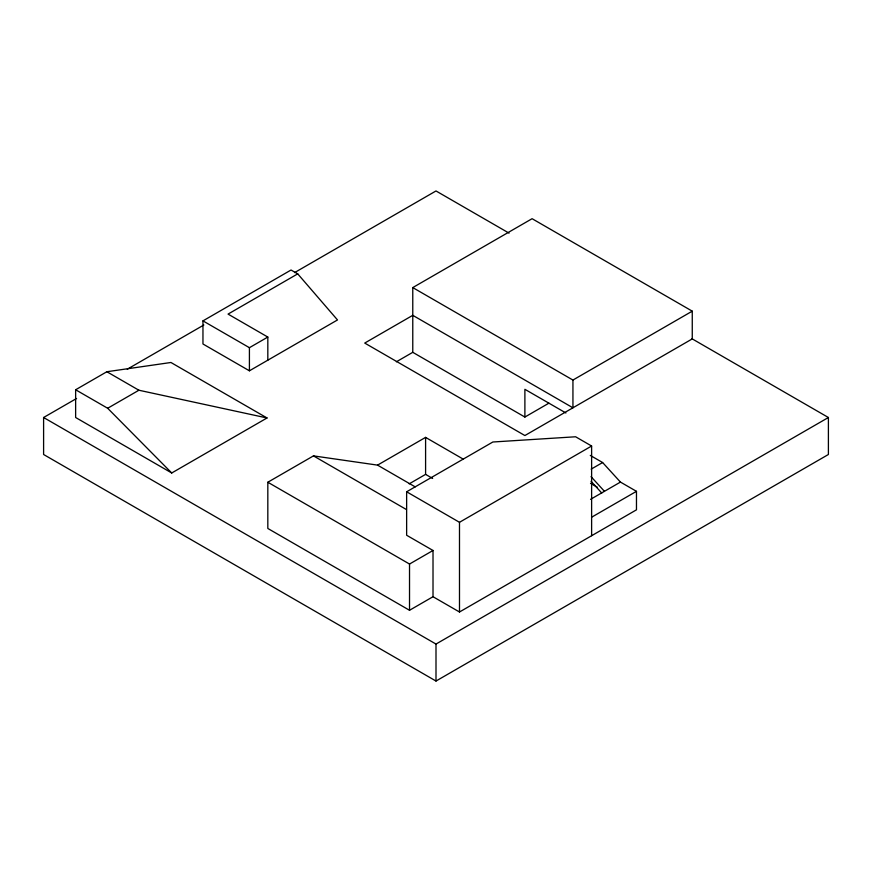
<?xml version="1.0" encoding="UTF-8"?>
<svg xmlns="http://www.w3.org/2000/svg" width="872" height="872" viewBox="0 0 872 872"><rect width="100%" height="100%" fill="white"/><g stroke="black" fill="none" stroke-linecap="round" stroke-linejoin="round"><path stroke-width="1.31" d="M75.635 389.762L106.864 371.734L170.934 362.49L267.028 417.971L171.73 472.984L75.635 417.503L75.635 389.762L107.67 408.26L171.73 472.984M202.958 320.874L291.052 270.015L297.723 273.863L337.497 319.948L249.414 370.807L202.958 343.993L202.958 320.874L249.414 347.688L267.824 337.061L267.824 360.18M691.703 338.587L828.4 417.503L828.4 454.497L436 681.043L43.6 454.497L43.6 417.503L76.594 398.46M127.268 369.205L203.863 324.983M294.594 272.598L436 190.957L509.063 233.14M297.723 273.863L228.05 314.094L267.824 337.061M107.67 408.26L138.899 390.231L267.028 417.971M412.772 287.586L532.094 218.698L692.259 311.162L692.259 338.903L524.889 435.542L364.725 343.067L412.772 315.326L572.937 407.802L572.937 380.05L412.772 287.586L412.772 352.321L524.889 417.045L548.913 403.169M396.368 361.793L412.772 352.321M590.279 455.413L602.617 462.531L620.45 482.085L636.473 491.328L636.473 509.826L459.49 612.002L433.013 596.721L409.524 610.28L267.824 528.465L267.824 482.238L313.473 455.882L377.543 465.125L415.192 486.87M377.543 465.125L425.591 437.384L463.087 459.043M572.937 380.05L692.259 311.162M409.186 483.851L425.591 474.379L432.654 478.456M433.013 596.721L433.013 550.483L406.635 535.255L406.635 491.786L492.854 442.006L575.607 436.774L591.619 446.017L591.619 535.713M406.635 491.786L459.49 522.306L591.619 446.017M267.824 482.238L409.524 564.042L433.013 550.483M591.172 469.136L602.617 462.531M590.551 499.34L620.45 482.085M591.619 517.216L636.473 491.328M43.6 417.503L436 644.059L828.4 417.503M565.906 412.979L524.889 389.304L524.889 417.045M590.518 483.295L597.429 487.285M313.473 455.882L406.439 509.553M106.864 371.734L138.899 390.231M591.053 476.668L604.438 491.328M591.053 481.29L601.756 493.018M459.49 522.306L459.49 612.002M436 644.059L436 681.043M425.591 437.384L425.591 474.379M409.524 564.042L409.524 610.28M249.414 347.688L249.414 370.807"/></g></svg>
